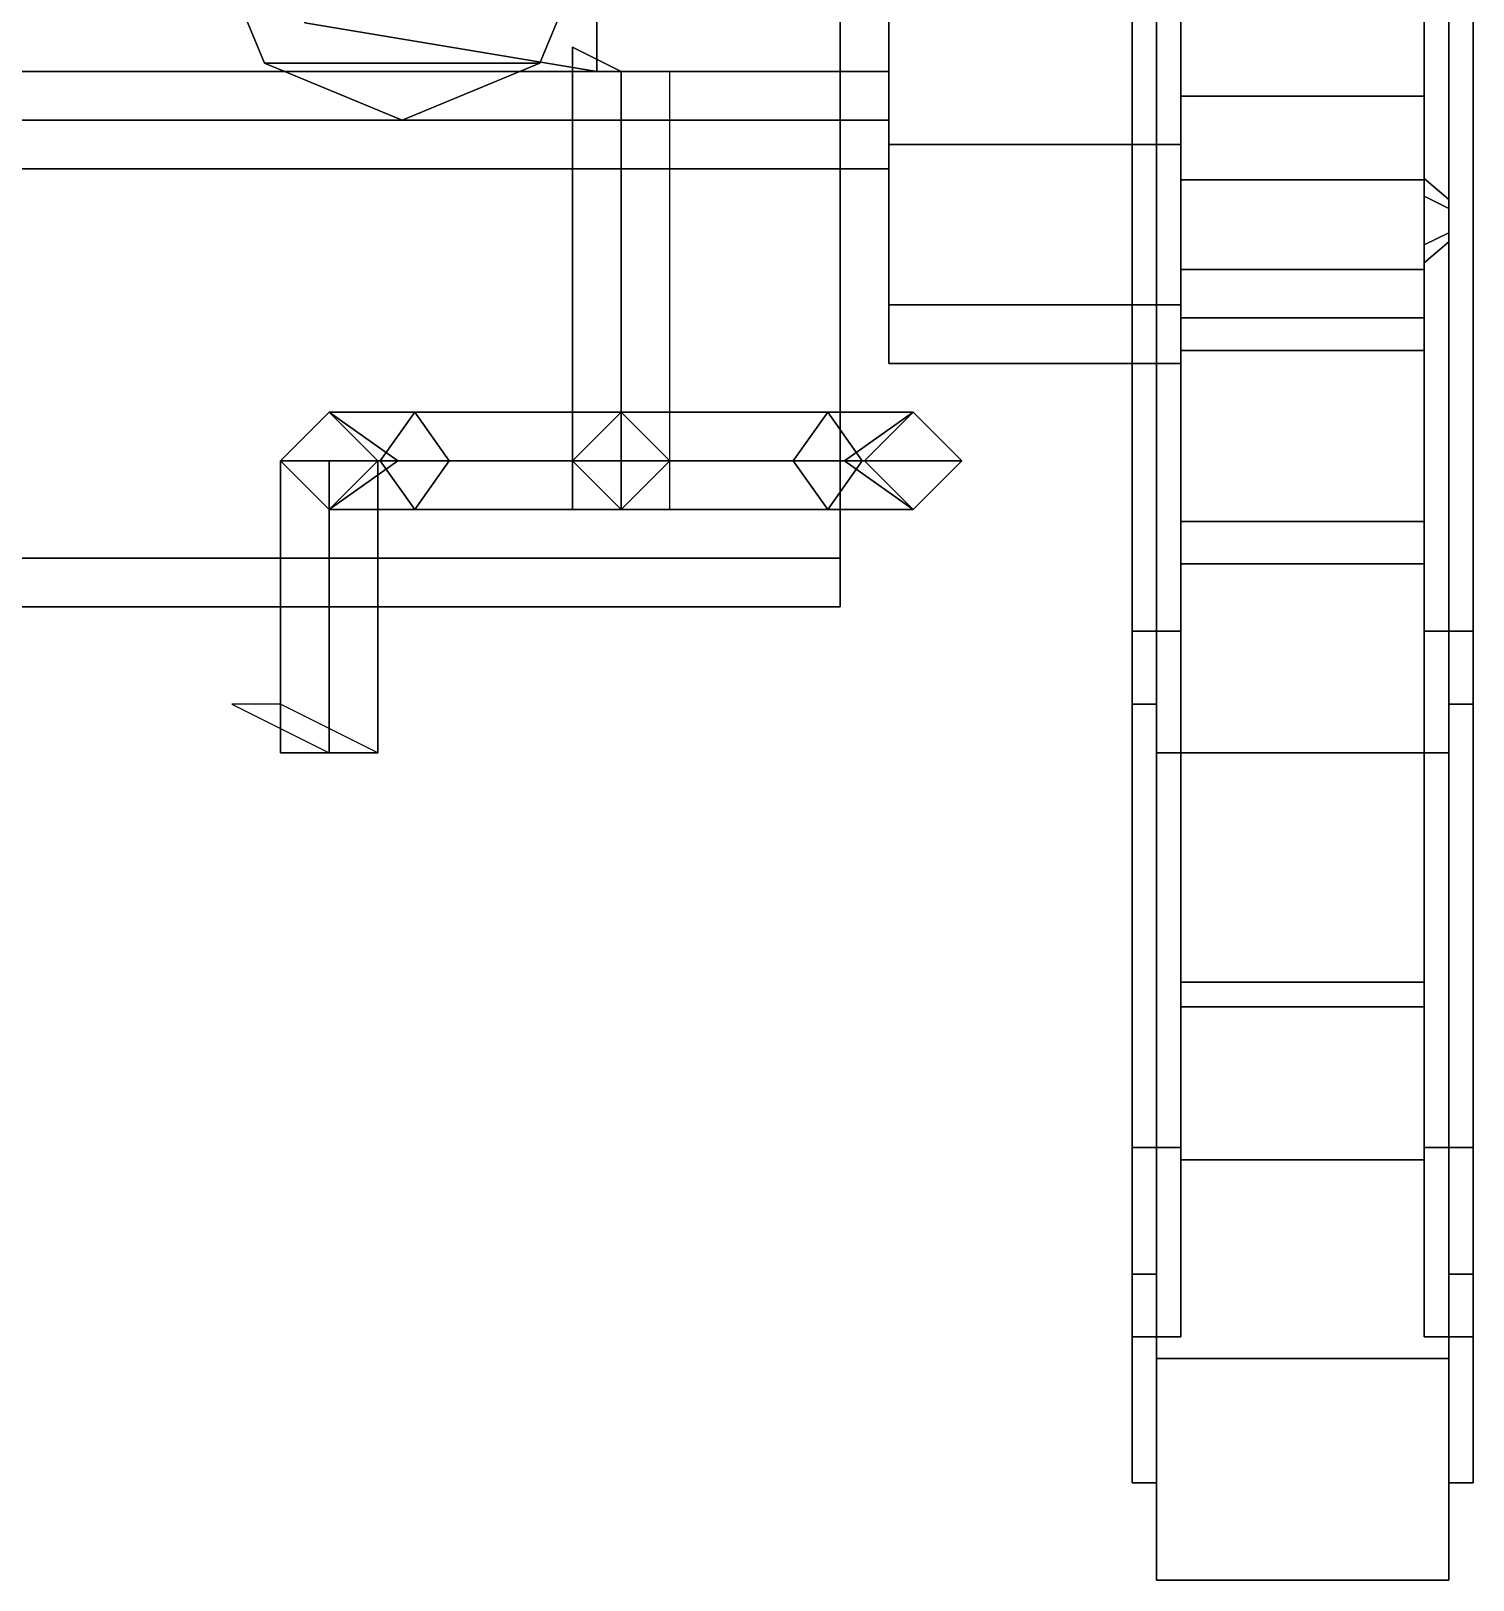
# Model space of a CAD drawing. Header units: millimetres. Extents: x -0.9 to 1, y -3.5 to 15.6.
# Drawn here: x 0.278 to 0.87, y -0.68 to -0.043 of the extents above; entities that cross this region are included whole.
import ezdxf

# ---------------------------------------------------------------- set-up
doc = ezdxf.new("R2010")
doc.units = ezdxf.units.MM
for name, color, linetype in [('shield', 6, 'Continuous'), ('trail', 3, 'Continuous'), ('wheels', 2, 'Continuous')]:
    doc.layers.add(name, color=color, linetype=linetype)

msp = doc.modelspace()

# ---------------------------------------------------------------- linework, layer by layer
for points in [[(0.51, 0.06, 0.63), (0.51, -0.06, 0.63), (0.39, -0.04, 0.63), (0.39, 0.08, 0.63)], [(0.39, 0.08, 0.76), (0.39, -0.04, 0.76), (0.51, -0.06, 0.76), (0.51, 0.06, 0.76)], [(0.63, 0.06, 0.63), (0.63, -0.06, 0.63), (0.51, -0.06, 0.63), (0.51, 0.06, 0.63)], [(0.51, 0.06, 0.76), (0.51, -0.06, 0.76), (0.63, -0.06, 0.76), (0.63, 0.06, 0.76)], [(0.39, -0.04, 0.76), (0.39, -0.04, 0.63), (0.51, -0.06, 0.63), (0.51, -0.06, 0.76)], [(0.63, -0.08, 0.67), (0.63, -0.06, 0.65), (-0.63, -0.06, 0.65), (-0.63, -0.08, 0.67)], [(0.63, -0.06, 0.65), (0.63, -0.08, 0.63), (-0.63, -0.08, 0.63), (-0.63, -0.06, 0.65)], [(0.51, -0.06, 0.76), (0.51, -0.06, 0.63), (0.63, -0.06, 0.63), (0.63, -0.06, 0.76)], [(0.63, -0.1, 0.65), (0.63, -0.08, 0.67), (-0.63, -0.08, 0.67), (-0.63, -0.1, 0.65)], [(0.63, -0.08, 0.63), (0.63, -0.1, 0.65), (-0.63, -0.1, 0.65), (-0.63, -0.08, 0.63)], [(0.43515, -0.2, 0.60515), (0.42101, -0.22, 0.59101), (0.38, -0.22, 0.69), (0.4, -0.2, 0.69)], [(0.4, -0.2, 0.69), (0.38, -0.22, 0.69), (0.42101, -0.22, 0.78899), (0.43515, -0.2, 0.77485)], [(0.4, -0.2, 0.69), (0.42828, -0.22, 0.71), (0.61172, -0.22, 0.71), (0.64, -0.2, 0.69)], [(0.42828, -0.22, 0.67), (0.4, -0.2, 0.69), (0.64, -0.2, 0.69), (0.61172, -0.22, 0.67)], [(0.44929, -0.22, 0.61929), (0.43515, -0.2, 0.60515), (0.4, -0.2, 0.69), (0.42, -0.22, 0.69)], [(0.42, -0.22, 0.69), (0.4, -0.2, 0.69), (0.43515, -0.2, 0.77485), (0.44929, -0.22, 0.76071)], [(0.52, -0.2, 0.57), (0.52, -0.22, 0.55), (0.42101, -0.22, 0.59101), (0.43515, -0.2, 0.60515)], [(0.43515, -0.2, 0.77485), (0.42101, -0.22, 0.78899), (0.52, -0.22, 0.83), (0.52, -0.2, 0.81)], [(0.52, -0.22, 0.59), (0.52, -0.2, 0.57), (0.43515, -0.2, 0.60515), (0.44929, -0.22, 0.61929)], [(0.44929, -0.22, 0.76071), (0.43515, -0.2, 0.77485), (0.52, -0.2, 0.81), (0.52, -0.22, 0.79)], [(0.52, -0.2, 0.57), (0.5, -0.22, 0.59828), (0.5, -0.22, 0.78172), (0.52, -0.2, 0.81)], [(0.54, -0.22, 0.59828), (0.52, -0.2, 0.57), (0.52, -0.2, 0.81), (0.54, -0.22, 0.78172)], [(0.59071, -0.22, 0.61929), (0.60485, -0.2, 0.60515), (0.52, -0.2, 0.57), (0.52, -0.22, 0.59)], [(0.60485, -0.2, 0.60515), (0.61899, -0.22, 0.59101), (0.52, -0.22, 0.55), (0.52, -0.2, 0.57)], [(0.52, -0.22, 0.79), (0.52, -0.2, 0.81), (0.60485, -0.2, 0.77485), (0.59071, -0.22, 0.76071)], [(0.52, -0.2, 0.81), (0.52, -0.22, 0.83), (0.61899, -0.22, 0.78899), (0.60485, -0.2, 0.77485)], [(0.62, -0.22, 0.69), (0.64, -0.2, 0.69), (0.60485, -0.2, 0.60515), (0.59071, -0.22, 0.61929)], [(0.59071, -0.22, 0.76071), (0.60485, -0.2, 0.77485), (0.64, -0.2, 0.69), (0.62, -0.22, 0.69)], [(0.64, -0.2, 0.69), (0.66, -0.22, 0.69), (0.61899, -0.22, 0.59101), (0.60485, -0.2, 0.60515)], [(0.60485, -0.2, 0.77485), (0.61899, -0.22, 0.78899), (0.66, -0.22, 0.69), (0.64, -0.2, 0.69)], [(0.42101, -0.22, 0.59101), (0.43515, -0.24, 0.60515), (0.4, -0.24, 0.69), (0.38, -0.22, 0.69)], [(0.38, -0.22, 0.69), (0.4, -0.24, 0.69), (0.43515, -0.24, 0.77485), (0.42101, -0.22, 0.78899)], [(0.4, -0.22, 0.71), (0.38, -0.22, 0.69), (0.38, -0.34, 0.69), (0.4, -0.34, 0.71)], [(0.38, -0.22, 0.69), (0.4, -0.22, 0.67), (0.4, -0.34, 0.67), (0.38, -0.34, 0.69)], [(0.42828, -0.22, 0.71), (0.4, -0.24, 0.69), (0.64, -0.24, 0.69), (0.61172, -0.22, 0.71)], [(0.4, -0.24, 0.69), (0.42828, -0.22, 0.67), (0.61172, -0.22, 0.67), (0.64, -0.24, 0.69)], [(0.43515, -0.24, 0.60515), (0.44929, -0.22, 0.61929), (0.42, -0.22, 0.69), (0.4, -0.24, 0.69)], [(0.4, -0.24, 0.69), (0.42, -0.22, 0.69), (0.44929, -0.22, 0.76071), (0.43515, -0.24, 0.77485)], [(0.42, -0.22, 0.69), (0.4, -0.22, 0.71), (0.4, -0.34, 0.71), (0.42, -0.34, 0.69)], [(0.4, -0.22, 0.67), (0.42, -0.22, 0.69), (0.42, -0.34, 0.69), (0.4, -0.34, 0.67)], [(0.52, -0.22, 0.55), (0.52, -0.24, 0.57), (0.43515, -0.24, 0.60515), (0.42101, -0.22, 0.59101)], [(0.42101, -0.22, 0.78899), (0.43515, -0.24, 0.77485), (0.52, -0.24, 0.81), (0.52, -0.22, 0.83)], [(0.52, -0.24, 0.57), (0.52, -0.22, 0.59), (0.44929, -0.22, 0.61929), (0.43515, -0.24, 0.60515)], [(0.43515, -0.24, 0.77485), (0.44929, -0.22, 0.76071), (0.52, -0.22, 0.79), (0.52, -0.24, 0.81)], [(0.5, -0.22, 0.59828), (0.52, -0.24, 0.57), (0.52, -0.24, 0.81), (0.5, -0.22, 0.78172)], [(0.52, -0.24, 0.57), (0.54, -0.22, 0.59828), (0.54, -0.22, 0.78172), (0.52, -0.24, 0.81)], [(0.61899, -0.22, 0.59101), (0.60485, -0.24, 0.60515), (0.52, -0.24, 0.57), (0.52, -0.22, 0.55)], [(0.60485, -0.24, 0.60515), (0.59071, -0.22, 0.61929), (0.52, -0.22, 0.59), (0.52, -0.24, 0.57)], [(0.52, -0.22, 0.83), (0.52, -0.24, 0.81), (0.60485, -0.24, 0.77485), (0.61899, -0.22, 0.78899)], [(0.52, -0.24, 0.81), (0.52, -0.22, 0.79), (0.59071, -0.22, 0.76071), (0.60485, -0.24, 0.77485)], [(0.64, -0.24, 0.69), (0.62, -0.22, 0.69), (0.59071, -0.22, 0.61929), (0.60485, -0.24, 0.60515)], [(0.60485, -0.24, 0.77485), (0.59071, -0.22, 0.76071), (0.62, -0.22, 0.69), (0.64, -0.24, 0.69)], [(0.66, -0.22, 0.69), (0.64, -0.24, 0.69), (0.60485, -0.24, 0.60515), (0.61899, -0.22, 0.59101)], [(0.61899, -0.22, 0.78899), (0.60485, -0.24, 0.77485), (0.64, -0.24, 0.69), (0.66, -0.22, 0.69)], [(0.38, -0.32, 0.73), (0.36, -0.32, 0.71), (0.4, -0.34, 0.67), (0.42, -0.34, 0.69)]]:
    msp.add_3dface(points)
at = {"layer": 'shield'}
for points in [[(0.18, 0.172, 1.46), (0.18, -0.26, 0.74), (0.61, -0.26, 0.74), (0.61, 0.1, 1.34)], [(0.61, 0.08, 1.34), (0.61, -0.28, 0.74), (0.18, -0.28, 0.74), (0.18, 0.152, 1.46)], [(0.61, -0.26, 0.74), (0.61, -0.28, 0.74), (0.61, 0.08, 1.34), (0.61, 0.1, 1.34)], [(0.18, -0.26, 0.74), (0.18, -0.28, 0.74), (0.61, -0.28, 0.74), (0.61, -0.26, 0.74)]]:
    msp.add_3dface(points, dxfattribs=at)
at = {"layer": 'trail'}
for points in [[(0.35, 0, 0.76), (0.37343, -0.05657, 0.76), (0.37343, -0.05657, 0.79), (0.35, 0, 0.79)], [(0.48657, -0.05657, 0.79), (0.51, 0, 0.79), (0.35, 0, 0.79), (0.37343, -0.05657, 0.79)], [(0.48657, -0.05657, 0.59), (0.51, 0, 0.59), (0.35, 0, 0.59), (0.37343, -0.05657, 0.59)], [(0.35, 0, 0.56), (0.37343, -0.05657, 0.56), (0.37343, -0.05657, 0.59), (0.35, 0, 0.59)], [(0.48657, -0.05657, 0.76), (0.51, 0, 0.76), (0.51, 0, 0.79), (0.48657, -0.05657, 0.79)], [(0.48657, -0.05657, 0.56), (0.51, 0, 0.56), (0.51, 0, 0.59), (0.48657, -0.05657, 0.59)], [(0.37343, -0.05657, 0.76), (0.43, -0.08, 0.76), (0.43, -0.08, 0.79), (0.37343, -0.05657, 0.79)], [(0.43, -0.08, 0.79), (0.48657, -0.05657, 0.79), (0.37343, -0.05657, 0.79), (0.43, -0.08, 0.79)], [(0.43, -0.08, 0.59), (0.48657, -0.05657, 0.59), (0.37343, -0.05657, 0.59), (0.43, -0.08, 0.59)], [(0.37343, -0.05657, 0.56), (0.43, -0.08, 0.56), (0.43, -0.08, 0.59), (0.37343, -0.05657, 0.59)], [(0.43, -0.08, 0.76), (0.48657, -0.05657, 0.76), (0.48657, -0.05657, 0.79), (0.43, -0.08, 0.79)], [(0.43, -0.08, 0.56), (0.48657, -0.05657, 0.56), (0.48657, -0.05657, 0.59), (0.43, -0.08, 0.59)]]:
    msp.add_3dface(points, dxfattribs=at)
at = {"layer": 'wheels'}
for points in [[(0.63, -0.09, 0.49412), (0.63, 0.15588, 0.74), (0.63, 0.18, 0.65), (0.63, 0, 0.47)], [(0.63, -0.15588, 0.56), (0.63, 0.09, 0.80588), (0.63, 0.15588, 0.74), (0.63, -0.09, 0.49412)], [(0.63, -0.18, 0.65), (0.63, 0, 0.83), (0.63, 0.09, 0.80588), (0.63, -0.15588, 0.56)], [(0.63, -0.15588, 0.74), (0.63, -0.09, 0.80588), (0.63, 0, 0.83), (0.63, -0.18, 0.65)], [(0.73, 0, 1.23), (0.73, -0.29, 1.15229), (0.73, -0.32, 1.20426), (0.73, 0, 1.29)], [(0.73, 0, 0.07), (0.73, -0.29, 0.14771), (0.75, -0.29, 0.14771), (0.75, 0, 0.07)], [(0.74, 0, 1.29), (0.74, -0.32, 1.20426), (0.74, -0.34, 1.2389), (0.74, 0, 1.33)], [(0.85, 0, 0.07), (0.85, -0.29, 0.14771), (0.87, -0.29, 0.14771), (0.87, 0, 0.07)], [(0.86, 0, 1.33), (0.86, -0.34, 1.2389), (0.86, -0.32, 1.20426), (0.86, 0, 1.29)], [(0.87, -0.29, 1.15229), (0.87, 0, 1.23), (0.87, 0, 1.29), (0.87, -0.32, 1.20426)], [(0.63, -0.09, 0.49412), (0.63, 0, 0.47), (0.75, 0, 0.47), (0.75, -0.09, 0.49412)], [(0.63, 0, 0.83), (0.63, -0.09, 0.80588), (0.75, -0.09, 0.80588), (0.75, 0, 0.83)], [(0.73, 0, 1.29), (0.73, -0.32, 1.20426), (0.74, -0.32, 1.20426), (0.74, 0, 1.29)], [(0.73, -0.29, 0.14771), (0.73, 0, 0.07), (0.73, 0, 0.01), (0.73, -0.32, 0.09574)], [(0.73, -0.32, 0.09574), (0.73, 0, 0.01), (0.74, 0, 0.01), (0.74, -0.32, 0.09574)], [(0.73, -0.29, 1.15229), (0.73, 0, 1.23), (0.75, 0, 1.23), (0.75, -0.29, 1.15229)], [(0.74, 0, 1.33), (0.74, -0.34, 1.2389), (0.86, -0.34, 1.2389), (0.86, 0, 1.33)], [(0.74, -0.32, 0.09574), (0.74, 0, 0.01), (0.74, 0, -0.03), (0.74, -0.34, 0.0611)], [(0.74, -0.34, 0.0611), (0.74, 0, -0.03), (0.86, 0, -0.03), (0.86, -0.34, 0.0611)], [(0.75, 0, 0.07), (0.75, -0.29, 0.14771), (0.75, -0.24492, 0.20563), (0.75, -0.01008, 0.1427)], [(0.75, -0.29, 1.15229), (0.75, 0, 1.23), (0.75, -0.01008, 1.1573), (0.75, -0.24492, 1.09437)], [(0.85, -0.01008, 0.1427), (0.85, -0.24492, 0.20563), (0.85, -0.29, 0.14771), (0.85, 0, 0.07)], [(0.85, -0.09, 0.49412), (0.85, -0.02, 0.51), (0.85, 0, 0.6), (0.85, -0.0433, 0.625)], [(0.85, -0.09, 0.49412), (0.85, 0, 0.47), (0.85, 0, 0.49), (0.85, -0.02, 0.51)], [(0.85, -0.09, 0.80588), (0.85, -0.11124, 0.73732), (0.85, -0.0433, 0.675), (0.85, 0, 0.7)], [(0.85, 0, 0.77), (0.85, -0.02, 0.79), (0.85, -0.09, 0.80588), (0.85, 0, 0.7)], [(0.85, 0, 0.83), (0.85, -0.09, 0.80588), (0.85, -0.02, 0.79), (0.85, 0, 0.81)], [(0.85, -0.24492, 1.09437), (0.85, -0.01008, 1.1573), (0.85, 0, 1.23), (0.85, -0.29, 1.15229)], [(0.85, -0.29, 1.15229), (0.85, 0, 1.23), (0.87, 0, 1.23), (0.87, -0.29, 1.15229)], [(0.86, 0, 1.29), (0.86, -0.32, 1.20426), (0.87, -0.32, 1.20426), (0.87, 0, 1.29)], [(0.86, -0.34, 0.0611), (0.86, 0, -0.03), (0.86, 0, 0.01), (0.86, -0.32, 0.09574)], [(0.86, -0.32, 0.09574), (0.86, 0, 0.01), (0.87, 0, 0.01), (0.87, -0.32, 0.09574)], [(0.87, 0, 0.07), (0.87, -0.29, 0.14771), (0.87, -0.32, 0.09574), (0.87, 0, 0.01)], [(0.75, -0.01008, 0.1427), (0.75, -0.24492, 0.20563), (0.85, -0.24492, 0.20563), (0.85, -0.01008, 0.1427)], [(0.75, -0.24492, 1.09437), (0.75, -0.01008, 1.1573), (0.85, -0.01008, 1.1573), (0.85, -0.24492, 1.09437)], [(0.75, -0.07014, 0.48879), (0.75, -0.01986, 0.47532), (0.85, -0.01986, 0.47532), (0.85, -0.07014, 0.48879)], [(0.75, -0.01986, 0.82468), (0.75, -0.07014, 0.81121), (0.85, -0.07014, 0.81121), (0.85, -0.01986, 0.82468)], [(0.85, -0.18, 0.65), (0.85, -0.13124, 0.59732), (0.85, -0.0433, 0.625), (0.85, -0.0433, 0.675)], [(0.85, -0.10392, 0.71), (0.85, -0.13124, 0.70268), (0.85, -0.18, 0.65), (0.85, -0.0433, 0.675)], [(0.85, -0.0433, 0.625), (0.85, -0.0433, 0.625), (0.85, -0.13124, 0.59732), (0.85, -0.10392, 0.59)], [(0.85, -0.10392, 0.59), (0.85, -0.11124, 0.56268), (0.85, -0.09, 0.49412), (0.85, -0.0433, 0.625)], [(0.85, -0.0433, 0.675), (0.85, -0.0433, 0.675), (0.85, -0.11124, 0.73732), (0.85, -0.10392, 0.71)], [(0.75, -0.24492, 0.20563), (0.75, -0.07014, 0.48879), (0.85, -0.07014, 0.48879), (0.85, -0.24492, 0.20563)], [(0.75, -0.26238, 0.21571), (0.75, -0.09, 0.49412), (0.75, -0.07014, 0.48879), (0.75, -0.24492, 0.20563)], [(0.75, -0.07014, 0.81121), (0.75, -0.24492, 1.09437), (0.85, -0.24492, 1.09437), (0.85, -0.07014, 0.81121)], [(0.75, -0.24492, 1.09437), (0.75, -0.07014, 0.81121), (0.75, -0.09, 0.80588), (0.75, -0.24492, 1.09437)], [(0.85, -0.24492, 0.20563), (0.85, -0.07014, 0.48879), (0.85, -0.09, 0.49412), (0.85, -0.26238, 0.21571)], [(0.85, -0.24492, 1.09437), (0.85, -0.09, 0.80588), (0.85, -0.07014, 0.81121), (0.85, -0.24492, 1.09437)], [(0.63, -0.15588, 0.56), (0.63, -0.09, 0.49412), (0.75, -0.09, 0.49412), (0.75, -0.15588, 0.56)], [(0.63, -0.09, 0.80588), (0.63, -0.15588, 0.74), (0.75, -0.15588, 0.74), (0.75, -0.09, 0.80588)], [(0.75, -0.26238, 0.21571), (0.75, -0.10454, 0.50866), (0.75, -0.09, 0.49412), (0.75, -0.26238, 0.21571)], [(0.75, -0.24492, 1.09437), (0.75, -0.09, 0.80588), (0.75, -0.10454, 0.79134), (0.75, -0.26238, 1.08429)], [(0.85, -0.26238, 0.21571), (0.85, -0.09, 0.49412), (0.85, -0.10454, 0.50866), (0.85, -0.26238, 0.21571)], [(0.85, -0.26238, 1.08429), (0.85, -0.10454, 0.79134), (0.85, -0.09, 0.80588), (0.85, -0.24492, 1.09437)], [(0.85, -0.15588, 0.56), (0.85, -0.09, 0.49412), (0.85, -0.11124, 0.56268), (0.85, -0.13856, 0.57)], [(0.85, -0.09, 0.80588), (0.85, -0.15588, 0.74), (0.85, -0.13856, 0.73), (0.85, -0.11124, 0.73732)], [(0.75, -0.10454, 0.50866), (0.75, -0.26238, 0.21571), (0.85, -0.26238, 0.21571), (0.85, -0.10454, 0.50866)], [(0.75, -0.26238, 1.08429), (0.75, -0.10454, 0.79134), (0.85, -0.10454, 0.79134), (0.85, -0.26238, 1.08429)], [(0.75, -0.14134, 0.54546), (0.75, -0.10454, 0.50866), (0.85, -0.10454, 0.50866), (0.85, -0.14134, 0.54546)], [(0.75, -0.10454, 0.79134), (0.75, -0.14134, 0.75454), (0.85, -0.14134, 0.75454), (0.85, -0.10454, 0.79134)], [(0.85, -0.11124, 0.56268), (0.85, -0.10392, 0.59), (0.86, -0.11258, 0.585), (0.86, -0.11624, 0.57134)], [(0.85, -0.10392, 0.59), (0.85, -0.13124, 0.59732), (0.86, -0.12624, 0.58866), (0.86, -0.11258, 0.585)], [(0.85, -0.13124, 0.70268), (0.85, -0.10392, 0.71), (0.86, -0.11258, 0.715), (0.86, -0.12624, 0.71134)], [(0.85, -0.10392, 0.71), (0.85, -0.11124, 0.73732), (0.86, -0.11624, 0.72866), (0.86, -0.11258, 0.715)], [(0.85, -0.13856, 0.57), (0.85, -0.11124, 0.56268), (0.86, -0.11624, 0.57134), (0.86, -0.1299, 0.575)], [(0.85, -0.11124, 0.73732), (0.85, -0.13856, 0.73), (0.86, -0.1299, 0.725), (0.86, -0.11624, 0.72866)], [(0.86, -0.1299, 0.575), (0.86, -0.11624, 0.57134), (0.86, -0.11258, 0.585), (0.86, -0.12624, 0.58866)], [(0.86, -0.1299, 0.725), (0.86, -0.12624, 0.71134), (0.86, -0.11258, 0.715), (0.86, -0.11624, 0.72866)], [(0.85, -0.13124, 0.59732), (0.85, -0.13856, 0.57), (0.86, -0.1299, 0.575), (0.86, -0.12624, 0.58866)], [(0.85, -0.13856, 0.73), (0.85, -0.13124, 0.70268), (0.86, -0.12624, 0.71134), (0.86, -0.1299, 0.725)], [(0.85, -0.15588, 0.74), (0.85, -0.18, 0.65), (0.85, -0.13124, 0.70268), (0.85, -0.13856, 0.73)], [(0.85, -0.18, 0.65), (0.85, -0.15588, 0.56), (0.85, -0.13856, 0.57), (0.85, -0.13124, 0.59732)], [(0.75, -0.43429, 0.38762), (0.75, -0.14134, 0.54546), (0.85, -0.14134, 0.54546), (0.85, -0.43429, 0.38762)], [(0.75, -0.44437, 0.40508), (0.75, -0.15588, 0.56), (0.75, -0.14134, 0.54546), (0.75, -0.43429, 0.38762)], [(0.75, -0.14134, 0.75454), (0.75, -0.43429, 0.91238), (0.85, -0.43429, 0.91238), (0.85, -0.14134, 0.75454)], [(0.75, -0.43429, 0.91238), (0.75, -0.14134, 0.75454), (0.75, -0.15588, 0.74), (0.75, -0.43429, 0.91238)], [(0.85, -0.43429, 0.38762), (0.85, -0.14134, 0.54546), (0.85, -0.15588, 0.56), (0.85, -0.44437, 0.40508)], [(0.85, -0.43429, 0.91238), (0.85, -0.15588, 0.74), (0.85, -0.14134, 0.75454), (0.85, -0.43429, 0.91238)], [(0.63, -0.15588, 0.74), (0.63, -0.18, 0.65), (0.75, -0.18, 0.65), (0.75, -0.15588, 0.74)], [(0.63, -0.18, 0.65), (0.63, -0.15588, 0.56), (0.75, -0.15588, 0.56), (0.75, -0.18, 0.65)], [(0.75, -0.44437, 0.40508), (0.75, -0.16121, 0.57986), (0.75, -0.15588, 0.56), (0.75, -0.44437, 0.40508)], [(0.75, -0.43429, 0.91238), (0.75, -0.15588, 0.74), (0.75, -0.16121, 0.72014), (0.75, -0.44437, 0.89492)], [(0.85, -0.44437, 0.40508), (0.85, -0.15588, 0.56), (0.85, -0.16121, 0.57986), (0.85, -0.44437, 0.40508)], [(0.85, -0.44437, 0.89492), (0.85, -0.16121, 0.72014), (0.85, -0.15588, 0.74), (0.85, -0.43429, 0.91238)], [(0.75, -0.16121, 0.57986), (0.75, -0.44437, 0.40508), (0.85, -0.44437, 0.40508), (0.85, -0.16121, 0.57986)], [(0.75, -0.44437, 0.89492), (0.75, -0.16121, 0.72014), (0.85, -0.16121, 0.72014), (0.85, -0.44437, 0.89492)], [(0.75, -0.17468, 0.63014), (0.75, -0.16121, 0.57986), (0.85, -0.16121, 0.57986), (0.85, -0.17468, 0.63014)], [(0.75, -0.16121, 0.72014), (0.75, -0.17468, 0.66986), (0.85, -0.17468, 0.66986), (0.85, -0.16121, 0.72014)], [(0.75, -0.17468, 0.66986), (0.75, -0.5073, 0.66008), (0.85, -0.5073, 0.66008), (0.85, -0.17468, 0.66986)], [(0.75, -0.5073, 0.66008), (0.75, -0.17468, 0.66986), (0.75, -0.18, 0.65), (0.75, -0.5073, 0.66008)], [(0.75, -0.5073, 0.63992), (0.75, -0.17468, 0.63014), (0.85, -0.17468, 0.63014), (0.85, -0.5073, 0.63992)], [(0.75, -0.5073, 0.66008), (0.75, -0.18, 0.65), (0.75, -0.17468, 0.63014), (0.75, -0.5073, 0.63992)], [(0.85, -0.5073, 0.66008), (0.85, -0.18, 0.65), (0.85, -0.17468, 0.66986), (0.85, -0.5073, 0.66008)], [(0.85, -0.5073, 0.63992), (0.85, -0.17468, 0.63014), (0.85, -0.18, 0.65), (0.85, -0.5073, 0.66008)], [(0.75, -0.29, 0.14771), (0.75, -0.29, 0.14771), (0.75, -0.26238, 0.21571), (0.75, -0.24492, 0.20563)], [(0.75, -0.29, 1.15229), (0.75, -0.29, 1.15229), (0.75, -0.24492, 1.09437), (0.75, -0.26238, 1.08429)], [(0.75, -0.29, 0.14771), (0.75, -0.50229, 0.36), (0.75, -0.43429, 0.38762), (0.75, -0.26238, 0.21571)], [(0.75, -0.26238, 0.21571), (0.75, -0.43429, 0.38762), (0.85, -0.43429, 0.38762), (0.85, -0.26238, 0.21571)], [(0.75, -0.50229, 0.94), (0.75, -0.29, 1.15229), (0.75, -0.26238, 1.08429), (0.75, -0.43429, 0.91238)], [(0.75, -0.43429, 0.91238), (0.75, -0.26238, 1.08429), (0.85, -0.26238, 1.08429), (0.85, -0.43429, 0.91238)], [(0.85, -0.26238, 0.21571), (0.85, -0.43429, 0.38762), (0.85, -0.50229, 0.36), (0.85, -0.29, 0.14771)], [(0.85, -0.43429, 0.91238), (0.85, -0.26238, 1.08429), (0.85, -0.29, 1.15229), (0.85, -0.50229, 0.94)], [(0.73, -0.50229, 0.36), (0.73, -0.29, 0.14771), (0.73, -0.32, 0.09574), (0.73, -0.55426, 0.33)], [(0.73, -0.29, 0.14771), (0.73, -0.50229, 0.36), (0.75, -0.50229, 0.36), (0.75, -0.29, 0.14771)], [(0.73, -0.29, 1.15229), (0.73, -0.50229, 0.94), (0.73, -0.55426, 0.97), (0.73, -0.32, 1.20426)], [(0.73, -0.50229, 0.94), (0.73, -0.29, 1.15229), (0.75, -0.29, 1.15229), (0.75, -0.50229, 0.94)], [(0.85, -0.29, 0.14771), (0.85, -0.50229, 0.36), (0.87, -0.50229, 0.36), (0.87, -0.29, 0.14771)], [(0.85, -0.50229, 0.94), (0.85, -0.29, 1.15229), (0.87, -0.29, 1.15229), (0.87, -0.50229, 0.94)], [(0.87, -0.29, 0.14771), (0.87, -0.50229, 0.36), (0.87, -0.55426, 0.33), (0.87, -0.32, 0.09574)], [(0.87, -0.50229, 0.94), (0.87, -0.29, 1.15229), (0.87, -0.32, 1.20426), (0.87, -0.55426, 0.97)], [(0.73, -0.55426, 0.33), (0.73, -0.32, 0.09574), (0.74, -0.32, 0.09574), (0.74, -0.55426, 0.33)], [(0.73, -0.32, 1.20426), (0.73, -0.55426, 0.97), (0.74, -0.55426, 0.97), (0.74, -0.32, 1.20426)], [(0.74, -0.55426, 0.33), (0.74, -0.32, 0.09574), (0.74, -0.34, 0.0611), (0.74, -0.5889, 0.31)], [(0.74, -0.32, 1.20426), (0.74, -0.55426, 0.97), (0.74, -0.5889, 0.99), (0.74, -0.34, 1.2389)], [(0.86, -0.5889, 0.31), (0.86, -0.34, 0.0611), (0.86, -0.32, 0.09574), (0.86, -0.55426, 0.33)], [(0.86, -0.55426, 0.33), (0.86, -0.32, 0.09574), (0.87, -0.32, 0.09574), (0.87, -0.55426, 0.33)], [(0.86, -0.34, 1.2389), (0.86, -0.5889, 0.99), (0.86, -0.55426, 0.97), (0.86, -0.32, 1.20426)], [(0.86, -0.32, 1.20426), (0.86, -0.55426, 0.97), (0.87, -0.55426, 0.97), (0.87, -0.32, 1.20426)], [(0.74, -0.5889, 0.31), (0.74, -0.34, 0.0611), (0.86, -0.34, 0.0611), (0.86, -0.5889, 0.31)], [(0.74, -0.34, 1.2389), (0.74, -0.5889, 0.99), (0.86, -0.5889, 0.99), (0.86, -0.34, 1.2389)], [(0.75, -0.50229, 0.36), (0.75, -0.50229, 0.36), (0.75, -0.44437, 0.40508), (0.75, -0.43429, 0.38762)], [(0.75, -0.50229, 0.94), (0.75, -0.50229, 0.94), (0.75, -0.43429, 0.91238), (0.75, -0.44437, 0.89492)], [(0.75, -0.50229, 0.36), (0.75, -0.58, 0.65), (0.75, -0.5073, 0.63992), (0.75, -0.44437, 0.40508)], [(0.75, -0.44437, 0.40508), (0.75, -0.5073, 0.63992), (0.85, -0.5073, 0.63992), (0.85, -0.44437, 0.40508)], [(0.75, -0.58, 0.65), (0.75, -0.50229, 0.94), (0.75, -0.44437, 0.89492), (0.75, -0.5073, 0.66008)], [(0.75, -0.5073, 0.66008), (0.75, -0.44437, 0.89492), (0.85, -0.44437, 0.89492), (0.85, -0.5073, 0.66008)], [(0.85, -0.44437, 0.40508), (0.85, -0.5073, 0.63992), (0.85, -0.58, 0.65), (0.85, -0.50229, 0.36)], [(0.85, -0.5073, 0.66008), (0.85, -0.44437, 0.89492), (0.85, -0.50229, 0.94), (0.85, -0.58, 0.65)], [(0.73, -0.58, 0.65), (0.73, -0.50229, 0.36), (0.73, -0.55426, 0.33), (0.73, -0.64, 0.65)], [(0.73, -0.50229, 0.36), (0.73, -0.58, 0.65), (0.75, -0.58, 0.65), (0.75, -0.50229, 0.36)], [(0.73, -0.50229, 0.94), (0.73, -0.58, 0.65), (0.73, -0.64, 0.65), (0.73, -0.55426, 0.97)], [(0.73, -0.58, 0.65), (0.73, -0.50229, 0.94), (0.75, -0.50229, 0.94), (0.75, -0.58, 0.65)], [(0.85, -0.50229, 0.36), (0.85, -0.58, 0.65), (0.87, -0.58, 0.65), (0.87, -0.50229, 0.36)], [(0.85, -0.58, 0.65), (0.85, -0.50229, 0.94), (0.87, -0.50229, 0.94), (0.87, -0.58, 0.65)], [(0.87, -0.50229, 0.36), (0.87, -0.58, 0.65), (0.87, -0.64, 0.65), (0.87, -0.55426, 0.33)], [(0.87, -0.58, 0.65), (0.87, -0.50229, 0.94), (0.87, -0.55426, 0.97), (0.87, -0.64, 0.65)], [(0.75, -0.58, 0.65), (0.75, -0.58, 0.65), (0.75, -0.5073, 0.66008), (0.75, -0.5073, 0.63992)], [(0.73, -0.64, 0.65), (0.73, -0.55426, 0.33), (0.74, -0.55426, 0.33), (0.74, -0.64, 0.65)], [(0.73, -0.55426, 0.97), (0.73, -0.64, 0.65), (0.74, -0.64, 0.65), (0.74, -0.55426, 0.97)], [(0.74, -0.64, 0.65), (0.74, -0.55426, 0.33), (0.74, -0.5889, 0.31), (0.74, -0.68, 0.65)], [(0.74, -0.55426, 0.97), (0.74, -0.64, 0.65), (0.74, -0.68, 0.65), (0.74, -0.5889, 0.99)], [(0.86, -0.68, 0.65), (0.86, -0.5889, 0.31), (0.86, -0.55426, 0.33), (0.86, -0.64, 0.65)], [(0.86, -0.64, 0.65), (0.86, -0.55426, 0.33), (0.87, -0.55426, 0.33), (0.87, -0.64, 0.65)], [(0.86, -0.5889, 0.99), (0.86, -0.68, 0.65), (0.86, -0.64, 0.65), (0.86, -0.55426, 0.97)], [(0.86, -0.55426, 0.97), (0.86, -0.64, 0.65), (0.87, -0.64, 0.65), (0.87, -0.55426, 0.97)], [(0.74, -0.68, 0.65), (0.74, -0.5889, 0.31), (0.86, -0.5889, 0.31), (0.86, -0.68, 0.65)], [(0.74, -0.5889, 0.99), (0.74, -0.68, 0.65), (0.86, -0.68, 0.65), (0.86, -0.5889, 0.99)]]:
    msp.add_3dface(points, dxfattribs=at)

# ---------------------------------------------------------------- meshes
mesh = msp.add_polymesh((2, 4), dxfattribs=dict(n_close=True))
for k, corner in enumerate([(0.54, -0.06, 0.69), (0.52, -0.06, 0.71), (0.5, -0.05, 0.69), (0.52, -0.06, 0.67), (0.54, -0.24, 0.69), (0.52, -0.24, 0.71), (0.5, -0.24, 0.69), (0.52, -0.24, 0.67)]):
    mesh.set_mesh_vertex(divmod(k, 4), corner)

doc.saveas('drawing.dxf')
